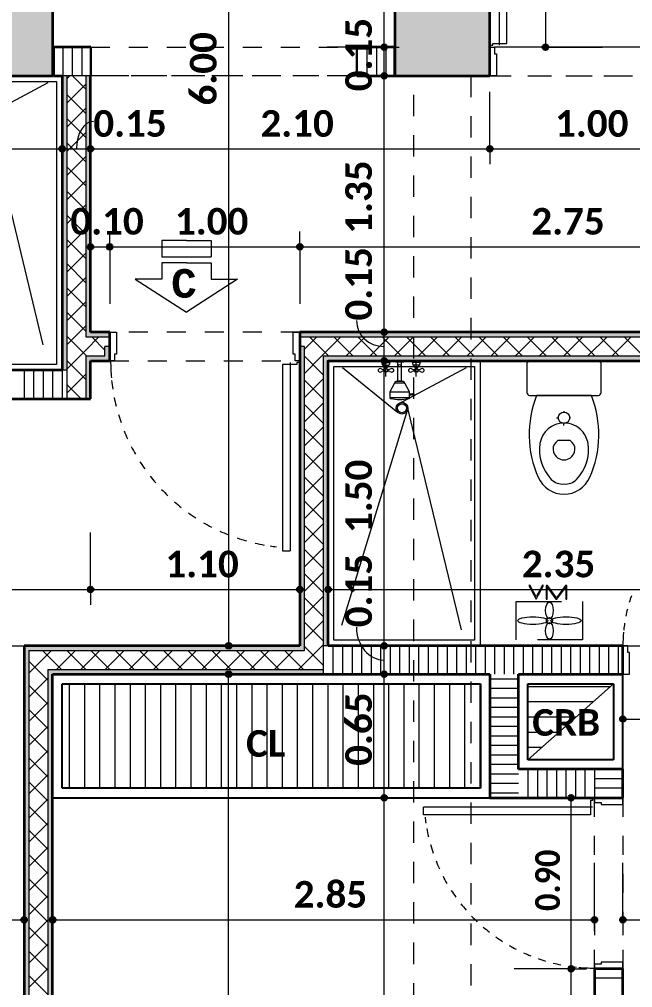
# Model space of a CAD drawing. Header units: metres. Extents: x -144 to 1000, y -717 to 29.
# Drawn here: x 602.01 to 605.24, y -565.22 to -560.13 of the extents above; entities that cross this region are included whole.
import ezdxf

# ---------------------------------------------------------------- set-up
doc = ezdxf.new("R2010")
doc.units = ezdxf.units.M
for name, pattern in [('Basculante', [0.11625, 0.075, -0.04125]), ('basculante modificado', [0.18, 0.1125, -0.0675]), ('Derribado', [0.36, 0.24, -0.12]), ('Trazo', [0.45, 0.225, -0.225]), ('Trazo_2_', [0.47625, 0.238125, -0.238125])]:
    doc.linetypes.add(name, pattern=pattern)
doc.layers.get('0').update_dxf_attribs({"color": 1})
for name, color, linetype, lineweight in [('A-ANNO-DIMS', 1, 'Continuous', 9), ('A-DETL', 1, 'Continuous', 9), ('A-DETL-GENF', 1, 'Continuous', 9), ('A-DETL-GENF-HDLN', 1, 'Trazo_2_', 9), ('A-DETL-MEDM', 1, 'Continuous', 30), ('A-DETL-THIN', 1, 'Continuous', 9), ('A-DOOR', 1, 'Continuous', 9), ('A-DOOR-FRAM', 1, 'Continuous', 9), ('A-DOOR-HDLN', 1, 'Trazo', 20), ('A-FLOR', 2, 'Continuous', 9), ('A-GENM', 1, 'Continuous', 9), ('A-WALL', 4, 'Continuous', 9), ('G-ANNO-TEXT', 2, 'Continuous', 9), ('P-SANR-FIXT', 1, 'Continuous', 9), ('S-COLS', 7, 'Continuous', 9)]:
    doc.layers.add(name, color=color, linetype=linetype, lineweight=lineweight)
doc.layers.add('A-WALL-PATT', color=7, linetype='Continuous', lineweight=35, true_color=0x9c9c9c)
doc.styles.add('Calibri_B', font='calibrib.ttf', dxfattribs={"height": 0.165})
doc.styles.add('Calibri_B_5', font='calibrib.ttf', dxfattribs={"height": 0.66})
doc.styles.add('Calibri_B_6', font='calibrib.ttf', dxfattribs={"width": 0.9})
doc.styles.add('Courier New_B', font='courbd.ttf', dxfattribs={"height": 0.1125})

# ---------------------------------------------------------------- blocks, each defined once
blk = doc.blocks.new('P')
at = {"layer": 'A-ANNO-DIMS', "lineweight": 25}
h = blk.add_hatch(color=256, dxfattribs=at)
edge = h.paths.add_edge_path()
edge.add_arc((599.5054, -497.2687), 0.015, 0, 360)
h = blk.add_hatch(color=256, dxfattribs=at)
edge = h.paths.add_edge_path()
edge.add_arc((599.5054, -497.2687), 0.015, 0, 360)
h = blk.add_hatch(color=256, dxfattribs=at)
edge = h.paths.add_edge_path()
edge.add_arc((600.3546, -497.2687), 0.015, 0, 360)
h = blk.add_hatch(color=256, dxfattribs=at)
edge = h.paths.add_edge_path()
edge.add_arc((599.5054, -497.4187), 0.015, 0, 360)
h = blk.add_hatch(color=256, dxfattribs=at)
edge = h.paths.add_edge_path()
edge.add_arc((599.5054, -497.4187), 0.015, 0, 360)
h = blk.add_hatch(color=256, dxfattribs=at)
edge = h.paths.add_edge_path()
edge.add_arc((597.8118, -497.8039), 0.015, 0, 360)
h = blk.add_hatch(color=256, dxfattribs=at)
edge = h.paths.add_edge_path()
edge.add_arc((597.8118, -497.8039), 0.015, 0, 360)
h = blk.add_hatch(color=256, dxfattribs=at)
edge = h.paths.add_edge_path()
edge.add_arc((597.9618, -497.8039), 0.015, 0, 360)
h = blk.add_hatch(color=256, dxfattribs=at)
edge = h.paths.add_edge_path()
edge.add_arc((597.9618, -497.8039), 0.015, 0, 360)
h = blk.add_hatch(color=256, dxfattribs=at)
edge = h.paths.add_edge_path()
edge.add_arc((600.062, -497.8039), 0.015, 0, 360)
h = blk.add_hatch(color=256, dxfattribs=at)
edge = h.paths.add_edge_path()
edge.add_arc((600.062, -497.8039), 0.015, 0, 360)
h = blk.add_hatch(color=256, dxfattribs=at)
edge = h.paths.add_edge_path()
edge.add_arc((597.9618, -498.3187), 0.015, 0, 360)
h = blk.add_hatch(color=256, dxfattribs=at)
edge = h.paths.add_edge_path()
edge.add_arc((598.062, -498.3187), 0.015, 0, 360)
h = blk.add_hatch(color=256, dxfattribs=at)
edge = h.paths.add_edge_path()
edge.add_arc((598.062, -498.3187), 0.015, 0, 360)
h = blk.add_hatch(color=256, dxfattribs=at)
edge = h.paths.add_edge_path()
edge.add_arc((599.062, -498.3187), 0.015, 0, 360)
h = blk.add_hatch(color=256, dxfattribs=at)
edge = h.paths.add_edge_path()
edge.add_arc((599.062, -498.3187), 0.015, 0, 360)
h = blk.add_hatch(color=256, dxfattribs=at)
edge = h.paths.add_edge_path()
edge.add_arc((599.5054, -498.7687), 0.015, 0, 360)
h = blk.add_hatch(color=256, dxfattribs=at)
edge = h.paths.add_edge_path()
edge.add_arc((599.5054, -498.7687), 0.015, 0, 360)
h = blk.add_hatch(color=256, dxfattribs=at)
edge = h.paths.add_edge_path()
edge.add_arc((599.5054, -498.9187), 0.015, 0, 360)
h = blk.add_hatch(color=256, dxfattribs=at)
edge = h.paths.add_edge_path()
edge.add_arc((599.5054, -498.9187), 0.015, 0, 360)
h = blk.add_hatch(color=256, dxfattribs=at)
edge = h.paths.add_edge_path()
edge.add_arc((597.9618, -500.1225), 0.015, 0, 360)
h = blk.add_hatch(color=256, dxfattribs=at)
edge = h.paths.add_edge_path()
edge.add_arc((597.9618, -500.1225), 0.015, 0, 360)
h = blk.add_hatch(color=256, dxfattribs=at)
edge = h.paths.add_edge_path()
edge.add_arc((599.062, -500.1225), 0.015, 0, 360)
h = blk.add_hatch(color=256, dxfattribs=at)
edge = h.paths.add_edge_path()
edge.add_arc((599.212, -500.1225), 0.015, 0, 360)
h = blk.add_hatch(color=256, dxfattribs=at)
edge = h.paths.add_edge_path()
edge.add_arc((598.6879, -500.4187), 0.015, 0, 360)
h = blk.add_hatch(color=256, dxfattribs=at)
edge = h.paths.add_edge_path()
edge.add_arc((599.5054, -500.4187), 0.015, 0, 360)
h = blk.add_hatch(color=256, dxfattribs=at)
edge = h.paths.add_edge_path()
edge.add_arc((599.5054, -500.4187), 0.015, 0, 360)
h = blk.add_hatch(color=256, dxfattribs=at)
edge = h.paths.add_edge_path()
edge.add_arc((598.6879, -500.5687), 0.015, 0, 360)
h = blk.add_hatch(color=256, dxfattribs=at)
edge = h.paths.add_edge_path()
edge.add_arc((599.5054, -500.5687), 0.015, 0, 360)
h = blk.add_hatch(color=256, dxfattribs=at)
edge = h.paths.add_edge_path()
edge.add_arc((599.5054, -500.5687), 0.015, 0, 360)
h = blk.add_hatch(color=256, dxfattribs=at)
edge = h.paths.add_edge_path()
edge.add_arc((600.7622, -500.8043), 0.015, 0, 360)
h = blk.add_hatch(color=256, dxfattribs=at)
edge = h.paths.add_edge_path()
edge.add_arc((599.5054, -501.2187), 0.015, 0, 360)
h = blk.add_hatch(color=256, dxfattribs=at)
edge = h.paths.add_edge_path()
edge.add_arc((599.5054, -501.2187), 0.015, 0, 360)
h = blk.add_hatch(color=256, dxfattribs=at)
edge = h.paths.add_edge_path()
edge.add_arc((600.4905, -501.2187), 0.015, 0, 360)
h = blk.add_hatch(color=256, dxfattribs=at)
edge = h.paths.add_edge_path()
edge.add_arc((597.612, -501.8609), 0.015, 0, 360)
h = blk.add_hatch(color=256, dxfattribs=at)
edge = h.paths.add_edge_path()
edge.add_arc((597.762, -501.8609), 0.015, 0, 360)
h = blk.add_hatch(color=256, dxfattribs=at)
edge = h.paths.add_edge_path()
edge.add_arc((600.6122, -501.8609), 0.015, 0, 360)
h = blk.add_hatch(color=256, dxfattribs=at)
edge = h.paths.add_edge_path()
edge.add_arc((600.7622, -501.8609), 0.015, 0, 360)
h = blk.add_hatch(color=256, dxfattribs=at)
edge = h.paths.add_edge_path()
edge.add_arc((600.4905, -502.1187), 0.015, 0, 360)
h = blk.add_hatch(color=256, dxfattribs=at)
edge = h.paths.add_edge_path()
edge.add_arc((600.4905, -502.1187), 0.015, 0, 360)
at = {"layer": 'A-WALL-PATT', "true_color": 0x747474}
for points in [[(597.8368, -498.9687), (597.8368, -497.4187), (597.8118, -497.4187), (597.8118, -498.9687)], [(599.187, -500.4187), (599.212, -500.4187), (599.212, -498.9187), (599.187, -498.919), (599.187, -500.4143)], [(597.612, -504.8677), (597.637, -504.8677), (597.637, -500.4187), (597.612, -500.4187), (597.612, -502.344)], [(598.3842, -500.5687), (599.187, -500.5687), (599.187, -500.5437), (597.762, -500.5447), (597.762, -500.5687), (597.812, -500.5687)]]:
    blk.add_hatch(color=8, dxfattribs=at).paths.add_polyline_path(points)
at = {"layer": 'A-WALL-PATT', "lineweight": 5, "true_color": 0x747474}
h = blk.add_hatch(color=8, dxfattribs=at)
h.paths.add_polyline_path([(597.9368, -499.1187), (597.9618, -499.1187), (597.9618, -498.8937), (597.9368, -498.8937), (597.9368, -499.0437)])
h.paths.add_polyline_path([(597.9618, -498.7937), (597.9618, -497.4187), (597.9368, -497.4187), (597.9368, -498.7937)])
at = {"layer": 'A-WALL-PATT', "true_color": 0x747474}
h = blk.add_hatch(color=8, dxfattribs=at)
h.paths.add_polyline_path([(604.1124, -498.7937), (604.1124, -498.7687), (604.012, -498.7687), (604.012, -498.7937), (604.037, -498.7937)])
h.paths.add_polyline_path([(603.012, -498.7937), (603.012, -498.7687), (602.812, -498.7687), (602.812, -498.7937), (602.987, -498.7937)])
h.paths.add_polyline_path([(601.0937, -498.7937), (601.812, -498.7937), (601.812, -498.7687), (599.062, -498.7687), (599.062, -498.7937), (600.5518, -498.7937)])
h.paths.add_polyline_path([(597.9618, -498.7937), (598.062, -498.7937), (598.062, -498.7687), (597.9618, -498.7687)])
at = {"layer": 'A-WALL-PATT', "lineweight": 5, "true_color": 0x747474}
h = blk.add_hatch(color=8, dxfattribs=at)
h.paths.add_polyline_path([(604.012, -498.9187), (604.1124, -498.9187), (604.1124, -498.8937), (604.037, -498.8937), (604.037, -498.8437), (604.012, -498.8437), (604.012, -498.8937)])
h.paths.add_polyline_path([(598.062, -498.9187), (598.062, -498.8437), (598.037, -498.8437), (598.037, -498.8937), (597.9618, -498.8937), (597.9618, -498.9187), (598.037, -498.9187)])
h.paths.add_polyline_path([(602.812, -498.9187), (602.887, -498.9187), (602.887, -498.8937), (602.837, -498.8937), (602.837, -498.8437), (602.812, -498.8437), (602.812, -498.8937)])
h.paths.add_polyline_path([(602.987, -498.9187), (603.012, -498.9187), (603.012, -498.8437), (602.987, -498.8437), (602.987, -498.8937)])
h.paths.add_polyline_path([(601.812, -498.9187), (601.812, -498.8437), (601.787, -498.8437), (601.787, -498.8937), (601.712, -498.8937), (601.712, -498.9187), (601.787, -498.9187)])
h.paths.add_polyline_path([(601.0937, -498.9187), (601.562, -498.9187), (601.562, -498.8937), (599.187, -498.8937), (599.187, -498.9187), (600.5518, -498.9187)])
h.paths.add_polyline_path([(599.087, -498.9187), (599.087, -498.8437), (599.062, -498.8437), (599.062, -498.9187)])
for points in [[(599.087, -500.4437), (599.087, -498.9187), (599.062, -498.9187), (599.062, -500.4437)], [(597.762, -500.4437), (599.062, -500.4437), (599.062, -500.4187), (597.637, -500.4187), (597.637, -500.4437), (597.737, -500.4437)], [(597.762, -504.8677), (597.762, -500.5437), (597.737, -500.5447), (597.737, -504.8677)]]:
    blk.add_hatch(color=8, dxfattribs=at).paths.add_polyline_path(points)
at = {"layer": 'S-COLS', "true_color": 0x5b5b5b}
h = blk.add_hatch(color=251, dxfattribs=at)
h.paths.add_polyline_path([(591.8622, -505.1188), (592.3622, -505.1188), (592.3622, -504.2188), (591.8622, -504.2188), (591.8622, -504.9427)])
h.paths.add_polyline_path([(610.1601, -505.1188), (610.162, -505.1188), (610.162, -504.2188), (609.662, -504.2188), (609.662, -505.1188), (610.0712, -505.1188)])
h.paths.add_polyline_path([(600.0622, -505.1187), (600.0622, -504.2187), (599.5622, -504.2187), (599.5622, -505.1187)])
h.paths.add_polyline_path([(595.762, -497.4187), (597.7621, -497.4187), (597.7618, -496.9188), (596.062, -496.9188), (596.062, -494.7688), (597.7623, -494.7688), (597.7618, -494.2688), (595.762, -494.2688), (595.762, -497.3959)])
h.paths.add_polyline_path([(592.1348, -497.4187), (592.3621, -497.4187), (592.3621, -496.7188), (591.8621, -496.7188), (591.8621, -497.4187), (591.9232, -497.4187)])
h.paths.add_polyline_path([(600.0621, -497.4187), (600.0621, -496.5187), (599.5621, -496.5187), (599.5621, -497.4187)])
h.paths.add_polyline_path([(605.9709, -497.4187), (606.3623, -497.4187), (606.3623, -494.2687), (605.8623, -494.2687), (605.8623, -497.4187)])
h.paths.add_polyline_path([(609.7623, -497.4187), (610.1623, -497.4187), (610.1623, -496.7188), (609.7623, -496.7188), (609.7623, -496.9461)])
h.paths.add_polyline_path([(599.5623, -495.1688), (600.0623, -495.1688), (600.0623, -494.2688), (599.5623, -494.2688), (599.5623, -495.1468)])
h.paths.add_polyline_path([(592.137, -494.9688), (592.362, -494.9688), (592.362, -494.2677), (591.862, -494.2688), (591.862, -494.9688), (591.8813, -494.9688)])
h.paths.add_polyline_path([(609.8433, -494.9688), (610.1623, -494.9688), (610.1623, -494.2677), (609.7623, -494.2677), (609.7623, -494.9688)])
h.paths.add_polyline_path([(599.6372, -486.2688), (600.0622, -486.2688), (600.0622, -485.3688), (599.5622, -485.3688), (599.5622, -486.2688)])
h.paths.add_polyline_path([(609.9851, -486.2688), (610.1622, -486.2688), (610.1622, -485.3688), (609.6622, -485.3688), (609.6622, -486.2688), (609.9268, -486.2688)])
h.paths.add_polyline_path([(592.4922, -485.6688), (592.9622, -485.6688), (592.9622, -485.1688), (592.0622, -485.1688), (592.0622, -485.6688), (592.4872, -485.6688)])
at = {"layer": 'A-ANNO-DIMS'}
for p, q in [((598.6879, -494.4188), (598.6879, -500.4187)), ((599.5054, -497.2687), (599.5054, -494.4188)), ((600.3546, -496.5187), (600.3546, -497.2687)), ((599.5054, -497.2687), (599.2054, -497.2687)), ((599.5054, -497.2687), (599.2054, -497.2687)), ((599.5054, -497.4187), (599.5054, -497.2687)), ((599.5054, -497.2687), (599.5854, -497.2687)), ((599.5054, -497.2687), (599.5854, -497.2687)), ((600.3546, -497.2687), (600.2746, -497.2687)), ((600.3546, -497.2687), (600.6546, -497.2687)), ((599.5054, -497.4187), (599.2054, -497.4187)), ((599.5054, -497.4187), (599.2054, -497.4187)), ((599.5054, -498.7687), (599.5054, -497.4187)), ((599.5054, -497.4187), (599.5854, -497.4187)), ((599.5054, -497.4187), (599.5854, -497.4187)), ((597.8118, -497.8039), (597.8118, -497.5039)), ((597.8118, -497.8039), (597.8118, -497.5039)), ((597.9618, -497.8039), (597.9618, -497.5039)), ((597.9618, -497.8039), (597.9618, -497.5039)), ((600.062, -497.8039), (600.062, -497.5039)), ((600.062, -497.8039), (600.062, -497.5039)), ((595.6118, -497.8039), (597.8118, -497.8039)), ((597.8118, -497.8039), (597.8118, -497.8839)), ((597.8118, -497.8039), (597.9618, -497.8039)), ((597.8118, -497.8039), (597.8118, -497.8839)), ((597.9618, -497.8039), (597.9618, -497.8839)), ((597.9618, -497.8039), (600.062, -497.8039)), ((597.9618, -497.8039), (597.9618, -497.8839)), ((600.062, -497.8039), (600.062, -497.8839)), ((600.062, -497.8039), (601.062, -497.8039)), ((600.062, -497.8039), (600.062, -497.8839)), ((597.9618, -498.3187), (597.9618, -498.0187)), ((598.062, -498.3187), (598.062, -498.2387)), ((598.062, -498.3187), (598.062, -498.2387)), ((599.062, -498.3187), (599.062, -498.2387)), ((599.062, -498.3187), (599.062, -498.2387)), ((597.9618, -498.3187), (598.062, -498.3187)), ((597.9618, -498.3187), (597.9618, -498.3987)), ((598.062, -498.3187), (598.062, -498.6187)), ((598.062, -498.3187), (599.062, -498.3187)), ((598.062, -498.3187), (598.062, -498.6187)), ((599.062, -498.3187), (599.062, -498.6187)), ((599.062, -498.3187), (601.812, -498.3187)), ((599.062, -498.3187), (599.062, -498.6187)), ((599.5054, -498.7687), (599.2054, -498.7687)), ((599.5054, -498.7687), (599.2054, -498.7687)), ((599.5054, -498.9187), (599.5054, -498.7687)), ((599.5054, -498.7687), (599.5854, -498.7687)), ((599.5054, -498.7687), (599.5854, -498.7687)), ((599.5054, -498.9187), (599.2054, -498.9187)), ((599.5054, -498.9187), (599.2054, -498.9187)), ((599.5054, -500.4187), (599.5054, -498.9187)), ((599.5054, -498.9187), (599.5854, -498.9187)), ((599.5054, -498.9187), (599.5854, -498.9187)), ((597.9618, -500.1225), (597.9618, -499.8225)), ((597.9618, -500.1225), (597.9618, -499.8225)), ((599.062, -500.1225), (599.062, -499.8225)), ((595.4618, -500.1225), (597.9618, -500.1225)), ((597.9618, -500.1225), (597.9618, -500.2025)), ((597.9618, -500.1225), (599.062, -500.1225)), ((597.9618, -500.1225), (597.9618, -500.2025)), ((599.062, -500.1225), (599.062, -500.2025)), ((599.212, -500.1225), (601.562, -500.1225)), ((599.212, -500.1225), (599.212, -500.2025)), ((597.346, -500.4187), (597.646, -500.4187)), ((597.346, -500.4187), (597.646, -500.4187)), ((598.6879, -500.4187), (598.6079, -500.4187)), ((598.6879, -500.4187), (598.9879, -500.4187)), ((599.5054, -500.4187), (599.2054, -500.4187)), ((599.5054, -500.4187), (599.2054, -500.4187)), ((599.5054, -500.5687), (599.5054, -500.4187)), ((599.5054, -500.4187), (599.5854, -500.4187)), ((599.5054, -500.4187), (599.5854, -500.4187)), ((600.7622, -500.8043), (600.7622, -500.5043)), ((598.6879, -500.5687), (598.3879, -500.5687)), ((598.6879, -504.8688), (598.6879, -500.5687)), ((598.6879, -500.5687), (598.7679, -500.5687)), ((599.5054, -500.5687), (599.2054, -500.5687)), ((599.5054, -500.5687), (599.2054, -500.5687)), ((599.5054, -501.2187), (599.5054, -500.5687)), ((599.5054, -500.5687), (599.5854, -500.5687)), ((599.5054, -500.5687), (599.5854, -500.5687)), ((600.7622, -500.8043), (601.562, -500.8043)), ((600.7622, -500.8043), (600.7622, -500.8843)), ((599.5054, -504.8688), (599.5054, -501.2187)), ((599.5054, -501.2187), (599.5854, -501.2187)), ((599.5054, -501.2187), (599.5854, -501.2187)), ((600.4905, -501.2187), (600.1905, -501.2187)), ((600.4905, -502.1187), (600.4905, -501.2187)), ((600.4905, -501.2187), (600.5705, -501.2187)), ((597.612, -501.8609), (597.612, -501.5609)), ((597.762, -501.8609), (597.762, -501.5609)), ((600.6122, -501.8609), (600.6122, -501.5609)), ((600.7622, -501.8609), (600.7622, -501.5609)), ((594.4118, -501.8609), (597.612, -501.8609)), ((597.612, -501.8609), (597.612, -501.9409)), ((597.762, -501.8609), (600.6122, -501.8609)), ((597.762, -501.8609), (597.762, -501.9409)), ((600.6122, -501.8609), (600.6122, -501.9409)), ((600.7622, -501.8609), (601.562, -501.8609)), ((600.7622, -501.8609), (600.7622, -501.9409)), ((600.4905, -502.1187), (600.1905, -502.1187)), ((600.4905, -502.1187), (600.1905, -502.1187)), ((600.4905, -504.2187), (600.4905, -502.1187)), ((600.4905, -502.1187), (600.5705, -502.1187)), ((600.4905, -502.1187), (600.5705, -502.1187))]:
    blk.add_line(p, q, dxfattribs=at)
at = {"layer": 'A-ANNO-DIMS', "linetype": 'Derribado'}
for p, q in [((599.212, -500.1225), (599.212, -499.8225)), ((599.5054, -501.2187), (599.2054, -501.2187)), ((599.5054, -501.2187), (599.2054, -501.2187))]:
    blk.add_line(p, q, dxfattribs=at)
at = {"layer": 'A-ANNO-DIMS', "lineweight": 25}
for centre in [(599.5054, -497.2687), (599.5054, -497.2687), (600.3546, -497.2687), (599.5054, -497.4187), (599.5054, -497.4187), (597.8118, -497.8039), (597.8118, -497.8039), (597.9618, -497.8039), (597.9618, -497.8039), (600.062, -497.8039), (600.062, -497.8039), (597.9618, -498.3187), (598.062, -498.3187), (598.062, -498.3187), (599.062, -498.3187), (599.062, -498.3187), (599.5054, -498.7687), (599.5054, -498.7687), (599.5054, -498.9187), (599.5054, -498.9187), (597.9618, -500.1225), (597.9618, -500.1225), (599.062, -500.1225), (599.212, -500.1225), (598.6879, -500.4187), (599.5054, -500.4187), (599.5054, -500.4187), (598.6879, -500.5687), (599.5054, -500.5687), (599.5054, -500.5687), (600.7622, -500.8043), (599.5054, -501.2187), (599.5054, -501.2187), (600.4905, -501.2187), (597.612, -501.8609), (597.762, -501.8609), (600.6122, -501.8609), (600.7622, -501.8609), (600.4905, -502.1187), (600.4905, -502.1187)]:
    blk.add_circle(centre, 0.015, dxfattribs=at)
at = {"layer": 'A-ANNO-DIMS'}
for centre, major_axis, ratio, start_param, end_param in [((597.976, -497.8039), (0, 0.1451), 0.614667, 0, 1.570796), ((599.5054, -498.7069), (0.1451, 0), 0.942888, 3.141593, 4.712389), ((599.5054, -500.321), (0, 0.1727), 0.840401, 1.570796, 3.141593)]:
    blk.add_ellipse(centre, major_axis=major_axis, ratio=ratio, start_param=start_param, end_param=end_param, dxfattribs=at)
at = {"layer": 'A-DETL', "color": 7, "linetype": 'basculante modificado'}
for p, q in [((599.5622, -497.4187), (597.7618, -497.4187)), ((599.6622, -504.2187), (599.6622, -497.4187)), ((599.9622, -497.4187), (599.9622, -504.2187)), ((600.062, -497.4187), (605.8621, -497.4187))]:
    blk.add_line(p, q, dxfattribs=at)
at = {"layer": 'A-DETL-GENF', "linetype": 'Basculante'}
for p, q in [((597.9623, -497.2687), (599.3623, -497.2687)), ((600.062, -497.2687), (600.062, -497.4187)), ((601.062, -497.2687), (600.062, -497.2687)), ((599.3623, -497.4187), (597.9623, -497.4187)), ((600.062, -497.4187), (601.062, -497.4187)), ((599.062, -498.7687), (598.062, -498.7687)), ((598.062, -498.7687), (598.062, -498.9187)), ((599.062, -498.9187), (599.062, -498.7687)), ((598.062, -498.9187), (599.062, -498.9187)), ((600.762, -500.5687), (600.762, -500.4187)), ((600.762, -500.4187), (601.562, -500.4187)), ((601.562, -500.5687), (600.762, -500.5687)), ((600.6122, -501.2187), (600.7622, -501.2187)), ((600.6122, -502.1187), (600.6122, -501.2187)), ((600.7622, -501.2187), (600.7622, -502.1187)), ((600.7622, -502.1187), (600.6122, -502.1187))]:
    blk.add_line(p, q, dxfattribs=at)
at = {"layer": 'A-DETL-GENF'}
for p, q in [((598.4659, -498.2857), (598.3357, -498.2857)), ((598.3357, -498.2857), (598.3357, -498.3725)), ((598.4659, -498.2857), (598.5961, -498.2857)), ((598.5961, -498.2857), (598.5961, -498.3725)), ((598.3357, -498.3725), (598.5961, -498.3725)), ((598.4659, -498.4027), (598.3357, -498.4027)), ((598.3357, -498.4027), (598.3357, -498.4895)), ((598.4659, -498.4027), (598.5961, -498.4027)), ((598.5961, -498.4027), (598.5961, -498.4895)), ((598.3357, -498.4895), (598.1968, -498.4895)), ((598.1968, -498.4895), (598.4659, -498.6631)), ((598.735, -498.4895), (598.4659, -498.6631)), ((598.5961, -498.4895), (598.735, -498.4895)), ((600.2717, -500.0995), (600.2667, -500.1023)), ((600.3052, -500.161), (600.2717, -500.0995)), ((600.3386, -500.0995), (600.3052, -500.161)), ((600.3437, -500.1023), (600.3386, -500.0995)), ((600.2667, -500.1023), (600.3052, -500.1729)), ((600.3052, -500.1729), (600.3437, -500.1023)), ((600.3576, -500.1023), (600.3576, -500.1729)), ((600.3647, -500.1023), (600.3576, -500.1023)), ((600.3633, -500.1729), (600.3633, -500.11)), ((600.3633, -500.11), (600.4097, -500.1729)), ((600.4121, -500.1666), (600.3647, -500.1023)), ((600.4596, -500.1023), (600.4121, -500.1666)), ((600.4146, -500.1729), (600.461, -500.11)), ((600.4667, -500.1023), (600.4596, -500.1023)), ((600.461, -500.11), (600.461, -500.1729)), ((600.4667, -500.1729), (600.4667, -500.1023)), ((600.3576, -500.1729), (600.3633, -500.1729)), ((600.4097, -500.1729), (600.4146, -500.1729)), ((600.461, -500.1729), (600.4667, -500.1729))]:
    blk.add_line(p, q, dxfattribs=at)
at = {"layer": 'A-DETL-GENF', "color": 251, "true_color": 0x535353}
for p, q in [((597.8508, -501.1687), (597.8508, -500.6187)), ((597.9308, -501.1687), (597.9308, -500.6187)), ((598.0108, -501.1687), (598.0108, -500.6187)), ((598.0908, -501.1687), (598.0908, -500.6187)), ((598.1708, -501.1687), (598.1708, -500.6187)), ((598.2508, -501.1687), (598.2508, -500.6187)), ((598.3308, -501.1687), (598.3308, -500.6187)), ((598.4108, -501.1687), (598.4108, -500.6187)), ((598.4908, -501.1687), (598.4908, -500.6187)), ((598.5708, -501.1687), (598.5708, -500.6187)), ((598.6508, -501.1687), (598.6508, -500.6187)), ((598.7308, -501.1687), (598.7308, -500.6187)), ((598.8108, -501.1687), (598.8108, -500.6187)), ((598.8908, -501.1687), (598.8908, -500.6187)), ((598.9708, -501.1687), (598.9708, -500.6187)), ((599.0508, -501.1687), (599.0508, -500.6187)), ((599.1308, -501.1687), (599.1308, -500.6187)), ((599.2108, -501.1687), (599.2108, -500.6187)), ((599.2908, -501.1687), (599.2908, -500.6187)), ((599.3708, -501.1687), (599.3708, -500.6187)), ((599.4508, -501.1687), (599.4508, -500.6187)), ((599.5308, -501.1687), (599.5308, -500.6187)), ((599.6108, -501.1687), (599.6108, -500.6187)), ((599.6908, -501.1687), (599.6908, -500.6187)), ((599.7708, -501.1687), (599.7708, -500.6187)), ((599.8508, -501.1687), (599.8508, -500.6187)), ((599.9308, -501.1687), (599.9308, -500.6187)), ((600.0108, -501.1687), (600.0108, -500.6187)), ((600.2622, -500.6328), (600.6963, -500.6328)), ((600.2622, -500.7128), (600.6063, -500.7128)), ((600.2622, -500.7928), (600.5163, -500.7928)), ((600.2622, -500.8728), (600.4263, -500.8728)), ((600.2622, -500.9528), (600.3363, -500.9528))]:
    blk.add_line(p, q, dxfattribs=at)
at = {"layer": 'A-DETL-GENF'}
blk.add_circle((600.3754, -500.2866), 0.0159, dxfattribs=at)
for centre, major_axis, ratio in [((600.3754, -500.2329), (0, 0.0438), 0.454545), ((600.288, -500.2866), (0.0795, 0), 0.25), ((600.3754, -500.3403), (0, 0.0438), 0.454545), ((600.4628, -500.2866), (-0.0795, 0), 0.25)]:
    blk.add_ellipse(centre, major_axis=major_axis, ratio=ratio, dxfattribs=at)
at = {"layer": 'A-DETL-GENF-HDLN'}
for p, q in [((600.2002, -500.1854), (600.5502, -500.1854)), ((600.2002, -500.3883), (600.2002, -500.1854)), ((600.5502, -500.1854), (600.5502, -500.3883)), ((600.5502, -500.3883), (600.2002, -500.3883))]:
    blk.add_line(p, q, dxfattribs=at)
at = {"layer": 'A-DETL-MEDM'}
for p, q in [((597.9623, -497.4187), (597.9623, -497.2687)), ((599.3623, -497.2687), (599.3623, -497.4187))]:
    blk.add_line(p, q, dxfattribs=at)
at = {"layer": 'A-DETL-THIN'}
for p, q in [((600.0122, -500.6187), (597.812, -500.6187)), ((597.812, -500.6187), (597.812, -501.1687)), ((600.0122, -501.1687), (600.0122, -500.6187)), ((600.2622, -500.6187), (600.2622, -501.0187)), ((600.2622, -501.0187), (600.7122, -500.6187)), ((600.7122, -500.6187), (600.2622, -500.6187)), ((597.812, -501.1687), (600.0122, -501.1687))]:
    blk.add_line(p, q, dxfattribs=at)
at = {"layer": 'A-DOOR', "lineweight": 15}
for p, q in [((600.112, -497.2587), (600.112, -496.2687)), ((600.152, -497.2487), (600.152, -496.2687)), ((600.062, -497.2587), (600.077, -497.2587)), ((600.077, -497.2487), (600.152, -497.2487)), ((600.077, -497.2587), (600.077, -497.2487)), ((599.012, -498.9287), (599.012, -499.9187)), ((599.047, -498.9287), (599.047, -498.9387)), ((599.062, -498.9287), (599.047, -498.9287)), ((598.972, -498.9387), (598.972, -499.9187)), ((599.047, -498.9387), (598.972, -498.9387)), ((598.972, -499.9187), (599.012, -499.9187)), ((600.6022, -501.2187), (600.6022, -501.2337)), ((599.7122, -501.3087), (599.7122, -501.2687)), ((600.6022, -501.2687), (599.7122, -501.2687)), ((600.5922, -501.2337), (600.5922, -501.3087)), ((600.6022, -501.2337), (600.5922, -501.2337)), ((600.5922, -501.3087), (599.7122, -501.3087))]:
    blk.add_line(p, q, dxfattribs=at)
at = {"layer": 'A-DOOR'}
for p, q in [((600.062, -497.2687), (600.062, -497.4187)), ((599.062, -498.9187), (599.062, -498.7687)), ((600.6122, -501.2187), (600.7622, -501.2187))]:
    blk.add_line(p, q, dxfattribs=at)
for centre, radius, start, end in [((599.0503, -498.9209), 0.9833, 180, 185.1398), ((599.0503, -498.9209), 0.9833, 185.9429, 188.5991), ((599.0503, -498.9209), 0.9833, 191.2538, 193.9081), ((599.0503, -498.9209), 0.9833, 196.5629, 199.2191), ((599.0503, -498.9209), 0.9833, 201.8777, 204.5395), ((599.0503, -498.9209), 0.9833, 207.2056, 209.8767), ((599.0503, -498.9209), 0.9833, 212.5538, 215.2378), ((599.0503, -498.9209), 0.9833, 217.9295, 220.6298), ((599.0503, -498.9209), 0.9833, 223.3395, 226.0594), ((599.0503, -498.9209), 0.9833, 228.7903, 231.5328), ((599.0503, -498.9209), 0.9833, 234.2878, 237.0559), ((599.0503, -498.9209), 0.9833, 239.8378, 242.634), ((599.0503, -498.9209), 0.9833, 245.4451, 248.2717), ((599.0503, -498.9209), 0.9833, 251.1143, 254.1684), ((599.0503, -498.9209), 0.9833, 256.8489, 259.7418), ((599.0503, -498.9209), 0.9833, 256.8489, 259.7418), ((599.0503, -498.9209), 0.9833, 261.55, 263.5406), ((601.562, -500.4187), 0.8, 160.7809, 163.4371), ((601.562, -500.4187), 0.8, 166.0919, 168.7462), ((601.562, -500.4187), 0.8, 171.4009, 174.0571), ((601.562, -500.4187), 0.8, 174.8602, 180), ((600.6101, -501.2202), 0.8947, 186.4594, 188.45), ((600.6101, -501.2202), 0.8947, 190.2582, 193.1511), ((600.6101, -501.2202), 0.8947, 190.2582, 193.1511), ((600.6101, -501.2202), 0.8947, 195.8316, 198.8857), ((600.6101, -501.2202), 0.8947, 201.7283, 204.5549), ((600.6101, -501.2202), 0.8947, 207.366, 210.1622), ((600.6101, -501.2202), 0.8947, 212.9441, 215.7122), ((600.6101, -501.2202), 0.8947, 218.4672, 221.2097), ((600.6101, -501.2202), 0.8947, 223.9406, 226.6605), ((600.6101, -501.2202), 0.8947, 229.3702, 232.0705), ((600.6101, -501.2202), 0.8947, 234.7622, 237.4462), ((600.6101, -501.2202), 0.8947, 240.1233, 242.7944), ((600.6101, -501.2202), 0.8947, 245.4605, 248.1223), ((600.6101, -501.2202), 0.8947, 250.7809, 253.4371), ((600.6101, -501.2202), 0.8947, 256.0919, 258.7462), ((600.6101, -501.2202), 0.8947, 261.4009, 264.0571), ((600.6101, -501.2202), 0.8947, 264.8602, 270)]:
    blk.add_arc(centre, radius, start, end, dxfattribs=at)
at = {"layer": 'A-DOOR-FRAM', "lineweight": 15}
for p, q in [((600.0621, -497.2687), (600.087, -497.2687)), ((600.087, -497.2687), (600.087, -497.3037)), ((600.087, -497.3037), (600.097, -497.3037)), ((600.097, -497.3037), (600.097, -497.4187)), ((600.097, -497.4187), (600.0621, -497.4187)), ((598.062, -498.7687), (598.097, -498.7687)), ((598.097, -498.7687), (598.097, -498.8837)), ((599.027, -498.8837), (599.027, -498.7687)), ((599.027, -498.7687), (599.062, -498.7687)), ((598.087, -498.9187), (598.062, -498.9187)), ((598.087, -498.8837), (598.087, -498.9187)), ((598.097, -498.8837), (598.087, -498.8837)), ((599.037, -498.8837), (599.027, -498.8837)), ((599.037, -498.9187), (599.037, -498.8837)), ((599.062, -498.9187), (599.037, -498.9187)), ((600.787, -500.4187), (600.762, -500.4187)), ((600.787, -500.4537), (600.787, -500.4187)), ((600.797, -500.4537), (600.787, -500.4537)), ((600.797, -500.5687), (600.797, -500.4537)), ((600.7622, -500.5687), (600.797, -500.5687)), ((600.6122, -501.2187), (600.6122, -501.2437)), ((600.7622, -501.2537), (600.7622, -501.2187)), ((600.6122, -501.2437), (600.6472, -501.2437)), ((600.6472, -501.2437), (600.6472, -501.2537)), ((600.6472, -501.2537), (600.7622, -501.2537)), ((600.7622, -502.0837), (600.6472, -502.0837)), ((600.6472, -502.0837), (600.6472, -502.0937)), ((600.7622, -502.1187), (600.7622, -502.0837)), ((600.6472, -502.0937), (600.6122, -502.0937)), ((600.6122, -502.0937), (600.6122, -502.1187))]:
    blk.add_line(p, q, dxfattribs=at)
at = {"layer": 'A-DOOR-HDLN'}
for p, q in [((598.062, -498.7687), (598.062, -498.9187)), ((600.762, -500.5687), (600.762, -500.4187)), ((600.7622, -502.1187), (600.6122, -502.1187))]:
    blk.add_line(p, q, dxfattribs=at)
at = {"layer": 'A-FLOR'}
for p, q in [((597.7672, -497.2687), (597.7621, -497.2687)), ((601.037, -497.2687), (600.087, -497.2687))]:
    blk.add_line(p, q, dxfattribs=at)
at = {"layer": 'A-GENM', "lineweight": 25}
for p, q in [((597.762, -500.5687), (597.762, -501.2187)), ((600.0622, -500.5687), (597.762, -500.5687)), ((600.0622, -501.2187), (600.0622, -500.5687)), ((600.2122, -500.5687), (600.2122, -501.0687)), ((600.7622, -500.5687), (600.2122, -500.5687)), ((600.7622, -501.0687), (600.7622, -500.5687)), ((597.812, -501.1687), (597.812, -500.6187)), ((597.812, -500.6187), (600.0122, -500.6187)), ((600.0122, -500.6187), (600.0122, -501.1687)), ((600.2622, -501.0187), (600.2622, -500.6187)), ((600.2622, -500.6187), (600.7122, -500.6187)), ((600.7122, -500.6187), (600.7122, -501.0187)), ((600.2122, -501.0687), (600.7622, -501.0687)), ((600.7122, -501.0187), (600.2622, -501.0187)), ((600.0122, -501.1687), (597.812, -501.1687)), ((597.762, -501.2187), (600.0622, -501.2187))]:
    blk.add_line(p, q, dxfattribs=at)
at = {"layer": 'A-WALL', "lineweight": 35}
for p, q in [((597.9623, -497.2687), (597.7672, -497.2687)), ((597.7672, -497.2687), (597.7672, -497.4187)), ((599.5622, -497.2687), (599.3623, -497.2687)), ((599.5622, -497.4187), (599.5622, -497.2687)), ((597.7672, -497.4187), (597.8118, -497.4187)), ((597.8118, -497.4187), (597.8118, -498.9687)), ((597.9618, -497.4187), (597.9623, -497.4187)), ((597.9618, -498.7687), (597.9618, -497.4187)), ((599.3623, -497.4187), (599.5622, -497.4187)), ((598.062, -498.7687), (597.9618, -498.7687)), ((598.062, -498.9187), (598.062, -498.7687)), ((601.812, -498.7687), (599.062, -498.7687)), ((599.062, -498.7687), (599.062, -500.4187)), ((597.9618, -498.9187), (598.062, -498.9187)), ((597.9618, -499.1187), (597.9618, -498.9187)), ((599.212, -498.9187), (601.562, -498.9187)), ((599.212, -500.4187), (599.212, -498.9187)), ((597.8118, -498.9687), (595.4618, -498.9687)), ((595.4618, -499.1187), (597.9618, -499.1187)), ((597.612, -500.4187), (597.612, -504.8677)), ((599.062, -500.4187), (597.612, -500.4187)), ((600.762, -500.4187), (599.212, -500.4187)), ((600.762, -500.5687), (600.762, -500.4187)), ((597.762, -504.8677), (597.762, -500.5687)), ((597.762, -500.5687), (600.0622, -500.5687)), ((600.0622, -500.5687), (600.0622, -501.2187)), ((600.2122, -500.5687), (600.762, -500.5687)), ((600.2122, -501.0687), (600.2122, -500.5687)), ((600.7622, -501.0687), (600.2122, -501.0687)), ((600.7622, -501.2187), (600.7622, -501.0687)), ((600.0622, -501.2187), (600.7622, -501.2187)), ((600.6122, -502.1187), (600.6122, -504.8688)), ((600.7622, -502.1187), (600.6122, -502.1187)), ((600.7622, -504.8688), (600.7622, -502.1187))]:
    blk.add_line(p, q, dxfattribs=at)
at = {"layer": 'A-WALL'}
for p, q in [((597.9618, -497.4187), (597.8118, -497.4187)), ((597.8368, -497.4187), (597.8368, -499.1187)), ((597.9368, -497.4187), (597.9368, -498.7937)), ((597.9368, -498.7937), (598.062, -498.7937)), ((599.062, -498.7937), (601.812, -498.7937)), ((598.062, -498.8437), (598.037, -498.8437)), ((598.037, -498.8937), (598.037, -498.8437)), ((599.087, -498.8437), (599.062, -498.8437)), ((599.087, -500.4437), (599.087, -498.8437)), ((597.9368, -498.8937), (598.037, -498.8937)), ((597.9368, -498.8937), (597.9368, -499.1187)), ((599.187, -498.8937), (601.787, -498.8937)), ((599.187, -500.5687), (599.187, -498.8937)), ((597.8368, -498.9687), (597.8118, -498.9687)), ((597.637, -500.4437), (597.637, -504.8677)), ((597.637, -500.4437), (599.087, -500.4437)), ((599.212, -500.4187), (599.187, -500.4187)), ((597.737, -500.5437), (597.737, -504.8677)), ((597.737, -500.5437), (599.187, -500.5437))]:
    blk.add_line(p, q, dxfattribs=at)
at = {"layer": 'A-WALL-PATT', "color": 8, "lineweight": 5, "true_color": 0x727272}
for p, q in [((597.8148, -497.2687), (597.8148, -497.4187)), ((597.8648, -497.2687), (597.8648, -497.4187)), ((597.9148, -497.2687), (597.9148, -497.4187)), ((599.3648, -497.2687), (599.3648, -497.4187)), ((599.4148, -497.2687), (599.4148, -497.4187)), ((599.4648, -497.2687), (599.4648, -497.4187)), ((599.5148, -497.2687), (599.5148, -497.4187)), ((597.6118, -498.9687), (597.6118, -499.1187)), ((597.6618, -498.9687), (597.6618, -499.1187)), ((597.7118, -498.9687), (597.7118, -499.1187)), ((597.7618, -498.9687), (597.7618, -499.1187)), ((597.8118, -498.9687), (597.8118, -499.1187)), ((599.2368, -500.4196), (599.2368, -500.5687)), ((599.2868, -500.4196), (599.2868, -500.5687)), ((599.3368, -500.4196), (599.3368, -500.5687)), ((599.3868, -500.4195), (599.3868, -500.5687)), ((599.4368, -500.4195), (599.4368, -500.5687)), ((599.4868, -500.4195), (599.4868, -500.5687)), ((599.5368, -500.4194), (599.5368, -500.5687)), ((599.5868, -500.4194), (599.5868, -500.5687)), ((599.6368, -500.4194), (599.6368, -500.5687)), ((599.6868, -500.4194), (599.6868, -500.5687)), ((599.7368, -500.4193), (599.7368, -500.5687)), ((599.7868, -500.4193), (599.7868, -500.5687)), ((599.8368, -500.4193), (599.8368, -500.5687)), ((599.8868, -500.4192), (599.8868, -500.5687)), ((599.9368, -500.4192), (599.9368, -500.5687)), ((599.9868, -500.4192), (599.9868, -500.5687)), ((600.0368, -500.4191), (600.0368, -500.5687)), ((600.0868, -500.4191), (600.0868, -500.5687)), ((600.1368, -500.4191), (600.1368, -500.5687)), ((600.1868, -500.419), (600.1868, -500.5687)), ((600.2368, -500.419), (600.2368, -500.5687)), ((600.2868, -500.419), (600.2868, -500.5687)), ((600.3368, -500.419), (600.3368, -500.5687)), ((600.3868, -500.4189), (600.3868, -500.5687)), ((600.4368, -500.4189), (600.4368, -500.5687)), ((600.4868, -500.4189), (600.4868, -500.5687)), ((600.5368, -500.4188), (600.5368, -500.5687)), ((600.5868, -500.4188), (600.5868, -500.5687)), ((600.6368, -500.4188), (600.6368, -500.5687)), ((600.6868, -500.4187), (600.6868, -500.5687)), ((600.7368, -500.4187), (600.7368, -500.5687)), ((600.2122, -500.5938), (600.0622, -500.5938)), ((600.2122, -500.6438), (600.0622, -500.6438)), ((600.2122, -500.6938), (600.0622, -500.6938)), ((600.2122, -500.7438), (600.0622, -500.7438)), ((600.2122, -500.7938), (600.0622, -500.7938)), ((600.2122, -500.8438), (600.0622, -500.8438)), ((600.2122, -500.8938), (600.0622, -500.8938)), ((600.2122, -500.9438), (600.0622, -500.9438)), ((600.2122, -500.9938), (600.0622, -500.9938)), ((600.2122, -501.0438), (600.0622, -501.0438)), ((600.2618, -501.0687), (600.2618, -501.2187)), ((600.3118, -501.0687), (600.3118, -501.2187)), ((600.3618, -501.0687), (600.3618, -501.2187)), ((600.4118, -501.0687), (600.4118, -501.2187)), ((600.4618, -501.0687), (600.4618, -501.2187)), ((600.5118, -501.0687), (600.5118, -501.2187)), ((600.5618, -501.0687), (600.5618, -501.2187)), ((600.6118, -501.0687), (600.6118, -501.2187)), ((600.762, -501.0688), (600.6122, -501.0688)), ((600.2122, -501.0938), (600.0622, -501.0938)), ((600.7621, -501.1188), (600.6122, -501.1188)), ((600.2122, -501.1438), (600.0622, -501.1438)), ((600.7621, -501.1688), (600.6122, -501.1688)), ((600.2122, -501.1938), (600.0622, -501.1938)), ((600.7622, -502.1188), (600.6122, -502.1188)), ((600.7622, -502.1688), (600.6122, -502.1688))]:
    blk.add_line(p, q, dxfattribs=at)
at = {"layer": 'A-WALL-PATT', "color": 1, "lineweight": 5, "true_color": 0xff0000}
for p, q in [((597.8368, -497.435), (597.8531, -497.4187)), ((597.9368, -497.4896), (597.8659, -497.4187)), ((597.8368, -497.5623), (597.9368, -497.4623)), ((597.9368, -497.6169), (597.8368, -497.5169)), ((597.8368, -497.6896), (597.9368, -497.5896)), ((597.9368, -497.7442), (597.8368, -497.6442)), ((597.8368, -497.8169), (597.9368, -497.7169)), ((597.9368, -497.8714), (597.8368, -497.7714)), ((597.8368, -497.9442), (597.9368, -497.8442)), ((597.9368, -497.9987), (597.8368, -497.8987)), ((597.8368, -498.0714), (597.9368, -497.9714)), ((597.9368, -498.126), (597.8368, -498.026)), ((597.8368, -498.1987), (597.9368, -498.0987)), ((597.9368, -498.2533), (597.8368, -498.1533)), ((597.8368, -498.326), (597.9368, -498.226)), ((597.9368, -498.3805), (597.8368, -498.2805)), ((597.8368, -498.4533), (597.9368, -498.3533)), ((597.9368, -498.5078), (597.8368, -498.4078)), ((597.8368, -498.5805), (597.9368, -498.4805)), ((597.9368, -498.6351), (597.8368, -498.5351)), ((597.8368, -498.7078), (597.9368, -498.6078)), ((597.9368, -498.7624), (597.8368, -498.6624)), ((597.8368, -498.8351), (597.9368, -498.7351)), ((597.9368, -498.8897), (597.8368, -498.7897)), ((597.9368, -498.8624), (598.0055, -498.7937)), ((598.037, -498.8626), (597.9681, -498.7937)), ((599.087, -498.8577), (599.151, -498.7937)), ((599.2136, -498.8937), (599.1136, -498.7937)), ((599.1783, -498.8937), (599.2783, -498.7937)), ((599.3409, -498.8937), (599.2409, -498.7937)), ((599.3056, -498.8937), (599.4056, -498.7937)), ((599.4682, -498.8937), (599.3682, -498.7937)), ((599.4328, -498.8937), (599.5328, -498.7937)), ((599.5954, -498.8937), (599.4954, -498.7937)), ((599.5601, -498.8937), (599.6601, -498.7937)), ((599.7227, -498.8937), (599.6227, -498.7937)), ((599.6874, -498.8937), (599.7874, -498.7937)), ((599.85, -498.8937), (599.75, -498.7937)), ((599.8147, -498.8937), (599.9147, -498.7937)), ((599.9773, -498.8937), (599.8773, -498.7937)), ((599.942, -498.8937), (600.042, -498.7937)), ((600.1046, -498.8937), (600.0046, -498.7937)), ((600.0692, -498.8937), (600.1692, -498.7937)), ((600.2318, -498.8937), (600.1318, -498.7937)), ((600.1965, -498.8937), (600.2965, -498.7937)), ((600.3591, -498.8937), (600.2591, -498.7937)), ((600.3238, -498.8937), (600.4238, -498.7937)), ((600.4864, -498.8937), (600.3864, -498.7937)), ((600.4511, -498.8937), (600.5511, -498.7937)), ((600.6137, -498.8937), (600.5137, -498.7937)), ((600.5783, -498.8937), (600.6783, -498.7937)), ((600.741, -498.8937), (600.641, -498.7937)), ((600.7056, -498.8937), (600.8056, -498.7937)), ((600.8682, -498.8937), (600.7682, -498.7937)), ((597.8368, -498.9624), (597.9368, -498.8624)), ((597.9368, -499.0169), (597.8368, -498.9169)), ((597.9408, -498.8937), (597.9368, -498.8897)), ((598.0328, -498.8937), (598.037, -498.8894)), ((599.087, -498.985), (599.1783, -498.8937)), ((599.187, -498.9944), (599.087, -498.8944)), ((597.8368, -499.0897), (597.9368, -498.9897)), ((599.087, -499.1122), (599.187, -499.0122)), ((599.187, -499.1217), (599.087, -499.0217)), ((597.9113, -499.1187), (597.8368, -499.0442)), ((597.935, -499.1187), (597.9368, -499.1169)), ((599.087, -499.2395), (599.187, -499.1395)), ((599.187, -499.2489), (599.087, -499.1489)), ((599.087, -499.3668), (599.187, -499.2668)), ((599.187, -499.3762), (599.087, -499.2762)), ((599.087, -499.4941), (599.187, -499.3941)), ((599.187, -499.5035), (599.087, -499.4035)), ((599.087, -499.6213), (599.187, -499.5213)), ((599.187, -499.6308), (599.087, -499.5308)), ((599.087, -499.7486), (599.187, -499.6486)), ((599.187, -499.7581), (599.087, -499.6581)), ((599.087, -499.8759), (599.187, -499.7759)), ((599.187, -499.8853), (599.087, -499.7853)), ((599.087, -500.0032), (599.187, -499.9032)), ((599.187, -500.0126), (599.087, -499.9126)), ((599.087, -500.1305), (599.187, -500.0305)), ((599.187, -500.1399), (599.087, -500.0399)), ((599.087, -500.2577), (599.187, -500.1577)), ((599.187, -500.2672), (599.087, -500.1672)), ((599.087, -500.385), (599.187, -500.285)), ((599.187, -500.3944), (599.087, -500.2944)), ((597.737, -500.4718), (597.7089, -500.4437)), ((597.737, -500.4622), (597.7556, -500.4437)), ((597.7828, -500.5437), (597.8828, -500.4437)), ((597.9362, -500.5437), (597.8362, -500.4437)), ((597.9101, -500.5437), (598.0101, -500.4437)), ((598.0635, -500.5437), (597.9635, -500.4437)), ((598.0374, -500.5437), (598.1374, -500.4437)), ((598.1907, -500.5437), (598.0907, -500.4437)), ((598.1647, -500.5437), (598.2647, -500.4437)), ((598.318, -500.5437), (598.218, -500.4437)), ((598.292, -500.5437), (598.392, -500.4437)), ((598.4453, -500.5437), (598.3453, -500.4437)), ((598.4192, -500.5437), (598.5192, -500.4437)), ((598.5726, -500.5437), (598.4726, -500.4437)), ((598.5465, -500.5437), (598.6465, -500.4437)), ((598.6999, -500.5437), (598.5999, -500.4437)), ((598.6738, -500.5437), (598.7738, -500.4437)), ((598.8271, -500.5437), (598.7271, -500.4437)), ((598.8011, -500.5437), (598.9011, -500.4437)), ((598.9544, -500.5437), (598.8544, -500.4437)), ((598.9283, -500.5437), (599.0283, -500.4437)), ((599.0817, -500.5437), (598.9817, -500.4437)), ((599.087, -500.5123), (599.187, -500.4123)), ((599.187, -500.5217), (599.087, -500.4217)), ((597.637, -500.5622), (597.737, -500.4622)), ((597.737, -500.5991), (597.637, -500.4991)), ((597.8089, -500.5437), (597.737, -500.4718)), ((599.0556, -500.5437), (599.087, -500.5123)), ((599.1829, -500.5437), (599.187, -500.5396)), ((597.637, -500.6895), (597.737, -500.5895)), ((597.737, -500.7264), (597.637, -500.6264)), ((597.637, -500.8168), (597.737, -500.7168)), ((597.737, -500.8536), (597.637, -500.7536)), ((597.637, -500.9441), (597.737, -500.8441)), ((597.737, -500.9809), (597.637, -500.8809)), ((597.637, -501.0713), (597.737, -500.9713)), ((597.737, -501.1082), (597.637, -501.0082)), ((597.637, -501.1986), (597.737, -501.0986)), ((597.737, -501.2355), (597.637, -501.1355)), ((597.637, -501.3259), (597.737, -501.2259)), ((597.737, -501.3628), (597.637, -501.2628)), ((597.637, -501.4532), (597.737, -501.3532)), ((597.737, -501.49), (597.637, -501.39)), ((597.637, -501.5805), (597.737, -501.4805)), ((597.737, -501.6173), (597.637, -501.5173)), ((597.637, -501.7077), (597.737, -501.6077)), ((597.737, -501.7446), (597.637, -501.6446)), ((597.637, -501.835), (597.737, -501.735)), ((597.737, -501.8719), (597.637, -501.7719)), ((597.637, -501.9623), (597.737, -501.8623)), ((597.737, -501.9991), (597.637, -501.8991)), ((597.637, -502.0896), (597.737, -501.9896)), ((597.737, -502.1264), (597.637, -502.0264)), ((597.637, -502.2169), (597.737, -502.1169)), ((597.737, -502.2537), (597.637, -502.1537))]:
    blk.add_line(p, q, dxfattribs=at)
at = {"layer": 'P-SANR-FIXT'}
for p, q in [((597.0418, -497.4487), (597.7818, -497.4487)), ((597.7672, -497.4187), (597.7621, -497.4187)), ((597.7818, -497.4487), (597.7818, -498.9387)), ((597.7373, -497.4557), (597.3788, -497.6464)), ((597.7128, -498.8347), (597.4294, -497.6617)), ((599.4931, -498.926), (599.4916, -498.9187)), ((599.4947, -498.9276), (599.5357, -498.9276)), ((599.4974, -498.9408), (599.4947, -498.9276)), ((599.5152, -499.002), (599.5152, -498.9187)), ((599.5357, -498.9276), (599.533, -498.9408)), ((599.5389, -498.9187), (599.5373, -498.926)), ((599.5653, -498.9267), (599.5653, -498.9187)), ((599.6088, -498.9267), (599.5653, -498.9267)), ((599.5772, -498.9461), (599.5772, -498.9267)), ((599.5968, -498.9461), (599.5968, -498.9267)), ((599.6088, -498.9187), (599.6088, -498.9267)), ((599.6516, -498.9187), (599.6531, -498.926)), ((599.6547, -498.9276), (599.6574, -498.9408)), ((599.6957, -498.9276), (599.6547, -498.9276)), ((599.6752, -499.002), (599.6752, -498.9187)), ((599.693, -498.9408), (599.6957, -498.9276)), ((599.6973, -498.926), (599.6989, -498.9187)), ((600.012, -500.4187), (600.012, -498.9187)), ((597.7818, -498.9387), (597.0418, -498.9387)), ((599.242, -500.3887), (599.242, -498.9487)), ((599.242, -498.9487), (599.982, -498.9487)), ((599.2876, -498.9551), (599.5769, -499.1894)), ((599.499, -498.9424), (599.5314, -498.9424)), ((599.5072, -498.9527), (599.5232, -498.9527)), ((599.5075, -498.977), (599.5075, -498.9748)), ((599.5106, -498.977), (599.5075, -498.977)), ((599.5108, -498.9595), (599.5108, -498.9527)), ((599.5197, -498.9595), (599.5197, -498.9527)), ((599.5229, -498.977), (599.5198, -498.977)), ((599.5229, -498.9748), (599.5229, -498.977)), ((599.5772, -499.0236), (599.5772, -498.9461)), ((599.9376, -498.9557), (599.579, -499.1464)), ((599.5968, -499.0236), (599.5968, -498.9461)), ((599.6914, -498.9424), (599.659, -498.9424)), ((599.6832, -498.9527), (599.6672, -498.9527)), ((599.6675, -498.9748), (599.6675, -498.977)), ((599.6675, -498.977), (599.6706, -498.977)), ((599.6708, -498.9595), (599.6708, -498.9527)), ((599.6797, -498.9595), (599.6797, -498.9527)), ((599.6798, -498.977), (599.6829, -498.977)), ((599.6829, -498.977), (599.6829, -498.9748)), ((599.982, -498.9487), (599.982, -500.3887)), ((600.2566, -498.9337), (600.2566, -499.0859)), ((600.6475, -499.0859), (600.6475, -498.9337)), ((599.5692, -499.0274), (599.5772, -499.0236)), ((599.6056, -499.0274), (599.5692, -499.0274)), ((599.5772, -499.0236), (599.5968, -499.0236)), ((599.5976, -499.0236), (599.6056, -499.0274)), ((599.5608, -499.0371), (599.5354, -499.0822)), ((599.6141, -499.0371), (599.5608, -499.0371)), ((599.6394, -499.0822), (599.6141, -499.0371)), ((599.5354, -499.0822), (599.6394, -499.0822)), ((599.5354, -499.0822), (599.5354, -499.1126)), ((599.5354, -499.1126), (599.6394, -499.1126)), ((599.6394, -499.1126), (599.6394, -499.0822)), ((599.6394, -499.0935), (599.6482, -499.0935)), ((599.6482, -499.0993), (599.6394, -499.0993)), ((599.6482, -499.0935), (599.6482, -499.0993)), ((599.6551, -499.0951), (599.6482, -499.0951)), ((599.6551, -499.0977), (599.6482, -499.0977)), ((599.6551, -499.0935), (599.6551, -499.0993)), ((599.6639, -499.0935), (599.6551, -499.0935)), ((599.6551, -499.0993), (599.6639, -499.0993)), ((599.6639, -499.0993), (599.6639, -499.0935)), ((600.2716, -499.1009), (600.452, -499.1009)), ((600.596, -499.1009), (600.308, -499.1009)), ((600.452, -499.1009), (600.6325, -499.1009)), ((599.283, -500.31), (599.6289, -499.1785)), ((599.5952, -499.1378), (599.6089, -499.1378)), ((599.9131, -500.3347), (599.6296, -499.1617)), ((600.452, -499.1837), (600.452, -499.1887)), ((600.412, -499.2187), (600.422, -499.2187)), ((600.487, -499.2187), (600.482, -499.2187)), ((600.452, -499.2587), (600.452, -499.2487)), ((600.4089, -499.3493), (600.4212, -499.3369)), ((600.4212, -499.3369), (600.4828, -499.3369)), ((600.4828, -499.3369), (600.4951, -499.3493)), ((599.982, -500.3887), (599.242, -500.3887))]:
    blk.add_line(p, q, dxfattribs=at)
for centre, radius in [((599.5152, -498.9692), 0.00903), ((599.6752, -498.9692), 0.00903), ((599.5998, -499.1689), 0.0307), ((599.5998, -499.1689), 0.0231), ((600.452, -499.2187), 0.03)]:
    blk.add_circle(centre, radius, dxfattribs=at)
for centre, radius, start, end in [((599.4947, -498.926), 0.0016, 180, 270), ((599.5357, -498.926), 0.0016, 270, 360), ((599.6547, -498.926), 0.0016, 180, 270), ((599.6957, -498.926), 0.0016, 270, 360), ((600.2716, -498.9337), 0.015, 90, 180), ((600.6325, -498.9337), 0.015, 0, 90), ((599.4796, -498.9692), 0.00597, 127.4869, 232.5131), ((599.4856, -498.9729), 0.0127, 49.3875, 138.7213), ((599.4856, -498.9656), 0.0127, 221.2787, 310.6125), ((599.5006, -498.9518), 0.0133, 239.2408, 313.1352), ((599.5012, -498.9892), 0.0158, 66.2284, 117.6734), ((599.499, -498.9408), 0.0016, 180, 270), ((599.4963, -498.9514), 0.00934, 1.4421, 72.9741), ((599.5072, -498.9511), 0.0016, 180, 270), ((599.5084, -498.9595), 0.0024, 305.3035, 0), ((599.5221, -498.9595), 0.0024, 180, 234.6965), ((599.5298, -498.9518), 0.0133, 226.8648, 300.7592), ((599.5293, -498.9892), 0.0158, 62.3266, 113.7716), ((599.5232, -498.9511), 0.0016, 270, 0), ((599.5341, -498.9514), 0.00934, 107.0259, 178.5579), ((599.5314, -498.9408), 0.0016, 270, 0), ((599.5449, -498.9729), 0.0127, 41.2787, 130.6125), ((599.5449, -498.9656), 0.0127, 229.3875, 318.7213), ((599.5508, -498.9692), 0.00597, 307.4869, 52.5131), ((599.587, -498.9523), 0.0116, 32.372, 147.628), ((599.6396, -498.9692), 0.00597, 127.4869, 232.5131), ((599.6456, -498.9729), 0.0127, 49.3875, 138.7213), ((599.6456, -498.9656), 0.0127, 221.2787, 310.6125), ((599.6606, -498.9518), 0.0133, 239.2408, 313.1352), ((599.6612, -498.9892), 0.0158, 66.2284, 117.6734), ((599.659, -498.9408), 0.0016, 180, 270), ((599.6563, -498.9514), 0.00934, 1.4421, 72.9741), ((599.6672, -498.9511), 0.0016, 180, 270), ((599.6684, -498.9595), 0.0024, 305.3035, 0), ((599.6821, -498.9595), 0.0024, 180, 234.6965), ((599.6898, -498.9518), 0.0133, 226.8648, 300.7592), ((599.6893, -498.9892), 0.0158, 62.3266, 113.7716), ((599.6832, -498.9511), 0.0016, 270, 360), ((599.6941, -498.9514), 0.00934, 107.0259, 178.5579), ((599.6914, -498.9408), 0.0016, 270, 0), ((599.7049, -498.9729), 0.0127, 41.2787, 130.6125), ((599.7049, -498.9656), 0.0127, 229.3875, 318.7213), ((599.7108, -498.9692), 0.00597, 307.4869, 52.5131), ((599.576, -499.0419), 0.016, 115.3085, 162.5748), ((599.5988, -499.0419), 0.016, 17.4252, 64.6915), ((599.541, -499.1126), 0.0056, 180, 270), ((599.5874, -498.851), 0.2711, 260.1458, 279.8542), ((599.6338, -499.1126), 0.0056, 270, 360), ((600.2716, -499.0859), 0.015, 180, 270), ((600.8271, -499.3069), 0.5584, 158.3591, 203.7969), ((600.077, -499.3069), 0.5584, 336.2031, 21.6409), ((600.6325, -499.0859), 0.015, 270, 0), ((600.452, -499.3746), 0.1282, 89.9985, 170.9061), ((600.452, -499.3746), 0.1282, 42.4453, 90.0015), ((600.452, -499.3746), 0.1282, 9.0939, 42.4453), ((600.5425, -499.3891), 0.2199, 170.9061, 224.3974), ((600.4443, -499.3846), 0.05, 135, 197.1865), ((600.4598, -499.3846), 0.05, 342.8171, 45), ((600.3615, -499.3891), 0.2199, 315.6026, 9.0939), ((600.452, -499.3822), 0.0581, 197.1865, 342.8171), ((600.4534, -499.4717), 0.15, 203.7969, 269.4689), ((600.4506, -499.4717), 0.15, 270.5311, 336.2031), ((600.4437, -499.4858), 0.0816, 224.3974, 275.8355), ((600.4603, -499.4858), 0.0816, 264.1645, 315.6026)]:
    blk.add_arc(centre, radius, start, end, dxfattribs=at)
at = {"layer": 'S-COLS', "lineweight": 35}
for p, q in [((599.5621, -496.5187), (599.5621, -497.4187)), ((600.0621, -497.4187), (600.0621, -496.5187)), ((597.7621, -497.4187), (597.7621, -496.9188)), ((595.762, -497.4187), (597.7621, -497.4187)), ((599.5621, -497.4187), (600.0621, -497.4187))]:
    blk.add_line(p, q, dxfattribs=at)
at = {"layer": 'A-ANNO-DIMS', "attachment_point": 1, "rotation": 90, "line_spacing_factor": 1.158048}
for s, insert, char_height, width, style in [('0.15', (599.3013, -497.5004), 0.14, 0.376134, 'Calibri_B_5'), ('6.00', (598.4839, -497.5754), 0.14, 0.376134, 'Calibri_B_5'), ('1.35', (599.3013, -498.2504), 0.14, 0.376134, 'Calibri_B_5'), ('0.15', (599.3013, -498.7069), 0.14, 0.376134, 'Calibri_B_5'), ('1.50', (599.3013, -499.8254), 0.14, 0.376134, 'Calibri_B_5'), ('0.15', (599.3013, -500.321), 0.14, 0.376134, 'Calibri_B_5'), ('0.65', (599.3013, -501.0504), 0.14, 0.376134, 'Calibri_B_5'), ('0.90', (600.3004, -501.8142), 0.13, 0.349267, 'Calibri_B_6')]:
    blk.add_mtext(s, dxfattribs=dict(at, insert=insert, char_height=char_height, width=width, style=style))
at = {"layer": 'A-ANNO-DIMS', "char_height": 0.14, "width": 0.376134, "attachment_point": 1, "line_spacing_factor": 1.158048, "style": 'Calibri_B_5'}
for s, insert in [('0.15', (597.976, -497.5999)), ('2.10', (598.8552, -497.5999)), ('1.00', (600.4052, -497.5999)), ('0.10', (597.8552, -498.1147)), ('1.00', (598.4053, -498.1147)), ('2.75', (600.2803, -498.1147)), ('1.10', (598.3552, -499.9184)), ('2.35', (600.2303, -499.9184)), ('2.85', (599.0304, -501.6569))]:
    blk.add_mtext(s, dxfattribs=dict(at, insert=insert))
at = {"layer": 'G-ANNO-TEXT', "style": 'Courier New_B', "width": 0.9}
blk.add_text('C', height=0.15, dxfattribs=at).set_placement((598.3848, -498.5865))
at = {"layer": 'G-ANNO-TEXT', "style": 'Calibri_B'}
for s, p in [('CRB', (600.2852, -500.8922)), ('CL', (598.7797, -501.0028))]:
    blk.add_text(s, height=0.14, dxfattribs=at).set_placement(p)

msp = doc.modelspace()

# ---------------------------------------------------------------- block references
at = {"color": 3}
msp.add_blockref('P', (4.4238, -63.007), dxfattribs=at)

doc.saveas('drawing.dxf')
